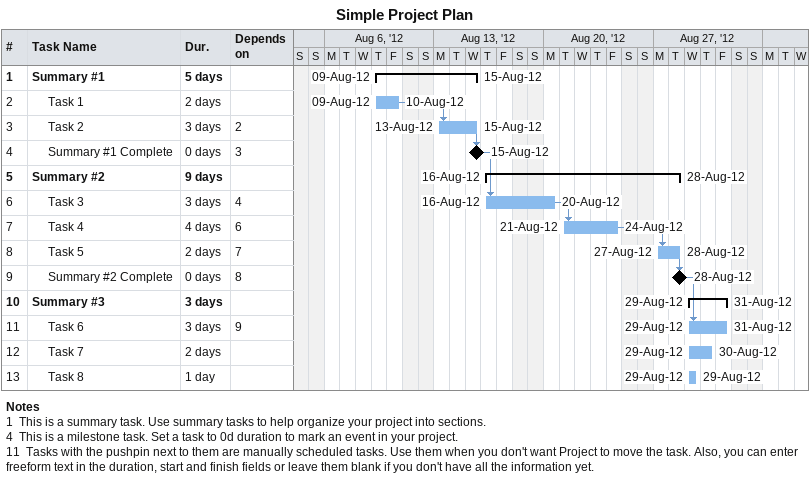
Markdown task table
Simple Project Plan

| ID | Level | Task | Duration | Start | Finish | Predecessors |
|---|---|---|---|---|---|---|
| 1 | 1 | **Summary #1** | 5d | 2012-08-09 | 2012-08-15 |  |
| 2 | 2 | Task 1 | 2d | 2012-08-09 | 2012-08-10 |  |
| 3 | 2 | Task 2 | 3d | 2012-08-13 | 2012-08-15 | 2 |
| 4 | 2 | Summary #1 Complete | 0d | 2012-08-15 | 2012-08-15 | 3 |
| 5 | 1 | **Summary #2** | 9d | 2012-08-16 | 2012-08-28 |  |
| 6 | 2 | Task 3 | 3d | 2012-08-16 | 2012-08-20 | 4 |
| 7 | 2 | Task 4 | 4d | 2012-08-21 | 2012-08-24 | 6 |
| 8 | 2 | Task 5 | 2d | 2012-08-27 | 2012-08-28 | 7 |
| 9 | 2 | Summary #2 Complete | 0d | 2012-08-28 | 2012-08-28 | 8 |
| 10 | 1 | **Summary #3** | 3d | 2012-08-29 | 2012-08-31 |  |
| 11 | 2 | Task 6 | 3d | 2012-08-29 | 2012-08-31 | 9 |
| 12 | 2 | Task 7 | 2d | 2012-08-29 | 2012-08-30 |  |
| 13 | 2 | Task 8 | 1d | 2012-08-29 | 2012-08-29 |  |

Notes
- 1: This is a summary task. Use summary tasks to help organize your project into sections.
- 4: This is a milestone task. Set a task to 0d duration to mark an event in your project.
- 11: Tasks with the pushpin next to them are manually scheduled tasks. Use them when you don't want Project to move the task. Also, you can enter freeform text in the duration, start and finish fields or leave them blank if you don't have all the information yet.
